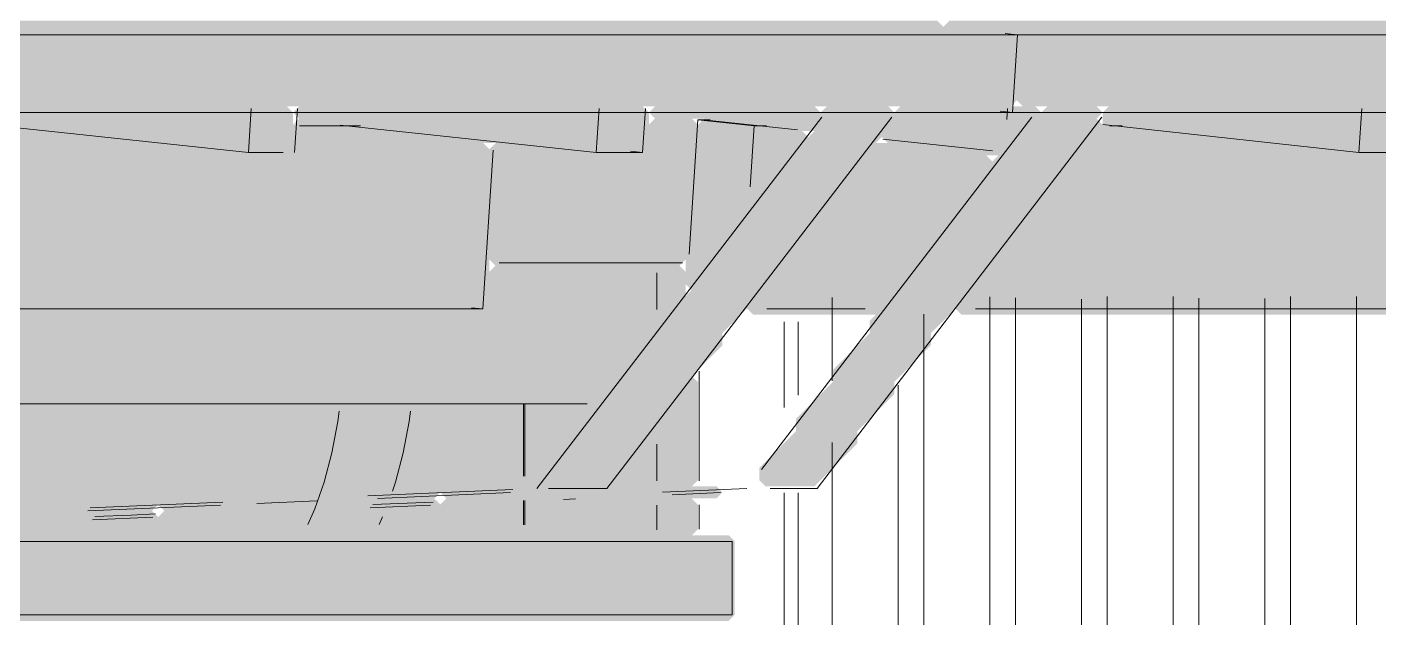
# Model space of a CAD drawing. Header units: millimetres. Extents: x 0 to 84100, y 0 to 59400.
# Drawn here: x 44418 to 45520, y 49329 to 49811 of the extents above; entities that cross this region are included whole.
import ezdxf

# ---------------------------------------------------------------- set-up
doc = ezdxf.new("R2010")
doc.units = ezdxf.units.MM
doc.layers.add('10_見えがかり', color=7, linetype='Continuous', lineweight=13)
doc.layers.add('12_見えがかり（ガラス）', color=5, linetype='Continuous', lineweight=9)

msp = doc.modelspace()

# ---------------------------------------------------------------- hatches: boundary and pattern name
at = {"layer": '10_見えがかり', "true_color": 0xbdbdbd}
for points in [[(45169.9, 49806.6), (45219.9, 49806.6), (45224.9, 49801.6), (45224.9, 49751.6), (45219.9, 49746.6), (43479.9, 49746.6), (43474.9, 49751.6), (43474.9, 49801.6), (43469.9, 49806.6), (43419.9, 49806.6), (43414.9, 49811.6), (43419.9, 49816.6), (45159.9, 49816.6)], [(46949.9, 49806.6), (46999.9, 49806.6), (47004.9, 49801.6), (47004.9, 49751.6), (46999.9, 49746.6), (45229.9, 49746.6), (45224.9, 49751.6), (45224.9, 49801.6), (45219.9, 49806.6), (45169.9, 49806.6), (45164.9, 49811.6), (45169.9, 49816.6), (46939.9, 49816.6)], [(44634.9, 49741.6), (44634.9, 49711.6), (44629.9, 49706.6), (44579.9, 49706.6), (44569.9, 49716.6), (44489.9, 49716.6), (44479.9, 49726.6), (44389.9, 49726.6), (44379.9, 49736.6), (44359.9, 49736.6), (44354.9, 49741.6), (44359.9, 49746.6), (44629.9, 49746.6)], [(44924.9, 49741.6), (44924.9, 49721.6), (44909.9, 49706.6), (44859.9, 49706.6), (44849.9, 49716.6), (44769.9, 49716.6), (44759.9, 49726.6), (44679.9, 49726.6), (44669.9, 49736.6), (44639.9, 49736.6), (44634.9, 49741.6), (44639.9, 49746.6), (44919.9, 49746.6)], [(45064.9, 49731.6), (45059.9, 49726.6), (45009.9, 49726.6), (44999.9, 49736.6), (44929.9, 49736.6), (44924.9, 49741.6), (44929.9, 49746.6), (45059.9, 49746.6), (45064.9, 49741.6)], [(45209.9, 49706.6), (45199.9, 49706.6), (45189.9, 49716.6), (45119.9, 49716.6), (45114.9, 49721.6), (45114.9, 49731.6), (45129.9, 49746.6), (45239.9, 49746.6), (45244.9, 49741.6)], [(45544.9, 49741.6), (45544.9, 49711.6), (45539.9, 49706.6), (45489.9, 49706.6), (45479.9, 49716.6), (45389.9, 49716.6), (45379.9, 49726.6), (45299.9, 49726.6), (45294.9, 49731.6), (45294.9, 49741.6), (45299.9, 49746.6), (45539.9, 49746.6)], [(44759.9, 49726.6), (44769.9, 49716.6), (44789.9, 49716.6), (44794.9, 49711.6), (44794.9, 49611.6), (44794.9, 49591.6), (44779.9, 49576.6), (44079.9, 49576.6), (43429.9, 49576.6), (43424.9, 49581.6), (43434.9, 49591.6), (43434.9, 49601.6), (43464.9, 49631.6), (43464.9, 49641.6), (43504.9, 49681.6), (43504.9, 49691.6), (43539.9, 49726.6), (43629.9, 49726.6), (43639.9, 49716.6), (43719.9, 49716.6), (43729.9, 49706.6), (43779.9, 49706.6), (43784.9, 49711.6), (43784.9, 49731.6), (43789.9, 49736.6), (43819.9, 49736.6), (43829.9, 49726.6), (43909.9, 49726.6), (43919.9, 49716.6), (43999.9, 49716.6), (44009.9, 49706.6), (44059.9, 49706.6), (44064.9, 49711.6), (44064.9, 49721.6), (44079.9, 49736.6), (44099.9, 49736.6), (44109.9, 49726.6), (44189.9, 49726.6), (44199.9, 49716.6), (44289.9, 49716.6), (44299.9, 49706.6), (44349.9, 49706.6), (44354.9, 49711.6), (44354.9, 49731.6), (44359.9, 49736.6), (44379.9, 49736.6), (44389.9, 49726.6), (44479.9, 49726.6), (44489.9, 49716.6), (44569.9, 49716.6), (44579.9, 49706.6), (44629.9, 49706.6), (44634.9, 49711.6), (44634.9, 49731.6), (44639.9, 49736.6), (44669.9, 49736.6), (44679.9, 49726.6)], [(44964.9, 49731.6), (44964.9, 49661.6), (44954.9, 49651.6), (44954.9, 49621.6), (44949.9, 49616.6), (44799.9, 49616.6), (44794.9, 49621.6), (44794.9, 49711.6), (44799.9, 49716.6), (44849.9, 49716.6), (44859.9, 49706.6), (44909.9, 49706.6), (44924.9, 49721.6), (44924.9, 49731.6), (44929.9, 49736.6), (44959.9, 49736.6)], [(45049.9, 49726.6), (45054.9, 49721.6), (45034.9, 49701.6), (45034.9, 49691.6), (44994.9, 49651.6), (44994.9, 49641.6), (44964.9, 49611.6), (44964.9, 49601.6), (44959.9, 49596.6), (44954.9, 49601.6), (44954.9, 49611.6), (44954.9, 49651.6), (44964.9, 49661.6), (44964.9, 49731.6), (44969.9, 49736.6), (44999.9, 49736.6), (45009.9, 49726.6)], [(46539.9, 49726.6), (46549.9, 49716.6), (46569.9, 49716.6), (46574.9, 49711.6), (46574.9, 49611.6), (46574.9, 49581.6), (46569.9, 49576.6), (45869.9, 49576.6), (45179.9, 49576.6), (45174.9, 49581.6), (45184.9, 49591.6), (45184.9, 49601.6), (45224.9, 49641.6), (45224.9, 49651.6), (45254.9, 49681.6), (45254.9, 49691.6), (45284.9, 49721.6), (45284.9, 49731.6), (45289.9, 49736.6), (45299.9, 49726.6), (45379.9, 49726.6), (45389.9, 49716.6), (45479.9, 49716.6), (45489.9, 49706.6), (45539.9, 49706.6), (45544.9, 49711.6), (45544.9, 49731.6), (45549.9, 49736.6), (45579.9, 49736.6), (45589.9, 49726.6), (45669.9, 49726.6), (45679.9, 49716.6), (45759.9, 49716.6), (45769.9, 49706.6), (45829.9, 49706.6), (45834.9, 49711.6), (45834.9, 49731.6), (45839.9, 49736.6), (45869.9, 49736.6), (45879.9, 49726.6), (45959.9, 49726.6), (45969.9, 49716.6), (46049.9, 49716.6), (46059.9, 49706.6), (46109.9, 49706.6), (46124.9, 49721.6), (46124.9, 49731.6), (46129.9, 49736.6), (46159.9, 49736.6), (46169.9, 49726.6), (46249.9, 49726.6), (46259.9, 49716.6), (46339.9, 49716.6), (46349.9, 49706.6), (46399.9, 49706.6), (46404.9, 49711.6), (46404.9, 49731.6), (46409.9, 49736.6), (46449.9, 49736.6), (46459.9, 49726.6)], [(45204.9, 49691.6), (45174.9, 49661.6), (45174.9, 49651.6), (45144.9, 49621.6), (45144.9, 49611.6), (45109.9, 49576.6), (45009.9, 49576.6), (45004.9, 49581.6), (45014.9, 49591.6), (45014.9, 49601.6), (45044.9, 49631.6), (45044.9, 49641.6), (45074.9, 49671.6), (45074.9, 49681.6), (45109.9, 49716.6), (45189.9, 49716.6), (45204.9, 49701.6)]]:
    msp.add_hatch(color=8, dxfattribs=at).paths.add_polyline_path(points)
at = {"layer": '10_見えがかり', "true_color": 0xe9dcc4}
for points in [[(45114.9, 49721.6), (45074.9, 49681.6), (45074.9, 49671.6), (45044.9, 49641.6), (45044.9, 49631.6), (45014.9, 49601.6), (45014.9, 49591.6), (44984.9, 49561.6), (44984.9, 49551.6), (44959.9, 49526.6), (44944.9, 49511.6), (44944.9, 49501.6), (44914.9, 49471.6), (44914.9, 49461.6), (44889.9, 49436.6), (44839.9, 49436.6), (44834.9, 49441.6), (44864.9, 49471.6), (44864.9, 49481.6), (44904.9, 49521.6), (44904.9, 49531.6), (44934.9, 49561.6), (44934.9, 49571.6), (44954.9, 49591.6), (44964.9, 49601.6), (44964.9, 49611.6), (44994.9, 49641.6), (44994.9, 49651.6), (45034.9, 49691.6), (45034.9, 49701.6), (45064.9, 49731.6), (45064.9, 49741.6), (45069.9, 49746.6), (45119.9, 49746.6), (45124.9, 49741.6), (45114.9, 49731.6)], [(45284.9, 49721.6), (45254.9, 49691.6), (45254.9, 49681.6), (45224.9, 49651.6), (45224.9, 49641.6), (45184.9, 49601.6), (45184.9, 49591.6), (45154.9, 49561.6), (45154.9, 49551.6), (45124.9, 49521.6), (45124.9, 49511.6), (45094.9, 49481.6), (45094.9, 49471.6), (45059.9, 49436.6), (45019.9, 49436.6), (45014.9, 49441.6), (45014.9, 49451.6), (45044.9, 49481.6), (45044.9, 49491.6), (45074.9, 49521.6), (45074.9, 49531.6), (45104.9, 49561.6), (45104.9, 49571.6), (45144.9, 49611.6), (45144.9, 49621.6), (45174.9, 49651.6), (45174.9, 49661.6), (45204.9, 49691.6), (45204.9, 49701.6), (45249.9, 49746.6), (45289.9, 49746.6), (45294.9, 49741.6), (45284.9, 49731.6)], [(44754.9, 49431.6), (44759.9, 49436.6), (44809.9, 49436.6), (44814.9, 49431.6), (44809.9, 49426.6), (44759.9, 49426.6)], [(44934.9, 49431.6), (44939.9, 49436.6), (44959.9, 49436.6), (44979.9, 49436.6), (44984.9, 49431.6), (44979.9, 49426.6), (44959.9, 49426.6), (44939.9, 49426.6)], [(44524.9, 49421.6), (44529.9, 49426.6), (44579.9, 49426.6), (44584.9, 49421.6), (44579.9, 49416.6), (44529.9, 49416.6)], [(44699.9, 49416.6), (44694.9, 49421.6), (44699.9, 49426.6), (44749.9, 49426.6), (44754.9, 49421.6), (44749.9, 49416.6)], [(44464.9, 49411.6), (44469.9, 49416.6), (44519.9, 49416.6), (44524.9, 49411.6), (44519.9, 49406.6), (44469.9, 49406.6)], [(44994.9, 49391.6), (44994.9, 49331.6), (44989.9, 49326.6), (44159.9, 49326.6), (44154.9, 49331.6), (44154.9, 49391.6), (44159.9, 49396.6), (44229.9, 49396.6), (44299.9, 49396.6), (44959.9, 49396.6), (44989.9, 49396.6)]]:
    msp.add_hatch(color=8, dxfattribs=at).paths.add_polyline_path(points)
at = {"layer": '12_見えがかり（ガラス）', "true_color": 0xdce9f2}
h = msp.add_hatch(color=8, dxfattribs=at)
h.paths.add_polyline_path([(44954.9, 49611.6), (44954.9, 49591.6), (44934.9, 49571.6), (44934.9, 49561.6), (44904.9, 49531.6), (44904.9, 49521.6), (44864.9, 49481.6), (44864.9, 49471.6), (44834.9, 49441.6), (44839.9, 49436.6), (44889.9, 49436.6), (44914.9, 49461.6), (44914.9, 49471.6), (44944.9, 49501.6), (44944.9, 49511.6), (44959.9, 49526.6), (44964.9, 49521.6), (44964.9, 49441.6), (44959.9, 49436.6), (44939.9, 49436.6), (44934.9, 49431.6), (44939.9, 49426.6), (44959.9, 49426.6), (44964.9, 49421.6), (44964.9, 49401.6), (44959.9, 49396.6), (44299.9, 49396.6), (44294.9, 49401.6), (44299.9, 49406.6), (44349.9, 49406.6), (44354.9, 49411.6), (44349.9, 49416.6), (44299.9, 49416.6), (44289.9, 49406.6), (44239.9, 49406.6), (44229.9, 49396.6), (44129.9, 49396.6), (44119.9, 49406.6), (44079.9, 49406.6), (44074.9, 49411.6), (44074.9, 49571.6), (44079.9, 49576.6), (44779.9, 49576.6), (44794.9, 49591.6), (44794.9, 49611.6), (44799.9, 49616.6), (44949.9, 49616.6)])
h.paths.add_polyline_path([(44814.9, 49431.6), (44809.9, 49436.6), (44759.9, 49436.6), (44749.9, 49426.6), (44699.9, 49426.6), (44694.9, 49421.6), (44699.9, 49416.6), (44749.9, 49416.6), (44759.9, 49426.6), (44809.9, 49426.6)], flags=0)
h.paths.add_polyline_path([(44584.9, 49421.6), (44579.9, 49426.6), (44529.9, 49426.6), (44519.9, 49416.6), (44469.9, 49416.6), (44464.9, 49411.6), (44469.9, 49406.6), (44519.9, 49406.6), (44529.9, 49416.6), (44579.9, 49416.6)], flags=0)

# ---------------------------------------------------------------- linework, layer by layer
at = {"layer": '10_見えがかり'}
for points in [[(43477.5, 49805.1), (45225.4, 49805.1)], [(45225.4, 49805.1), (45215.4, 49806.2)], [(45215.4, 49806.2), (45225.4, 49805.1)], [(45221.3, 49741.6), (45225.4, 49805.1)], [(45221.3, 49741.6), (45225.4, 49805.1)], [(45225.4, 49805.1), (47004.7, 49805.1)], [(43473.4, 49741.6), (45221.3, 49741.6)], [(44598.4, 49709.1), (44600.7, 49744.8)], [(44636.1, 49709.1), (44638.4, 49744.8)], [(45065.8, 49737.7), (44833.6, 49434.8)], [(44882, 49709.1), (44884.3, 49744.8)], [(45122.9, 49737.7), (44890.7, 49434.8)], [(44919.7, 49709.1), (44922.1, 49744.8)], [(45237, 49737.7), (45016.8, 49450.3)], [(45294.1, 49737.7), (45062, 49434.8)], [(45221.3, 49741.6), (45211.3, 49742.7)], [(45221.3, 49741.6), (45211.4, 49742.7)], [(45216.7, 49735.9), (45217.3, 49744.8)], [(45221.3, 49741.6), (47000.6, 49741.6)], [(45503.7, 49709.1), (45506, 49744.8)], [(44598.4, 49709.1), (44389.7, 49731.4)], [(44640, 49730.7), (44689.7, 49730.7)], [(44882, 49709.1), (44673.3, 49731.4)], [(44964.8, 49735.7), (44957.8, 49626.1)], [(45010.7, 49730.7), (44964.8, 49735.7)], [(44964.8, 49735.7), (44974.8, 49735.7)], [(45046.1, 49727.4), (44966.6, 49736)], [(45010.7, 49730.7), (45007.6, 49680.9)], [(45010.7, 49730.7), (45020.7, 49730.7)], [(45503.7, 49709.1), (45295.1, 49731.7)], [(45300.7, 49730.7), (45310.7, 49730.7)], [(45205, 49710.2), (45115.6, 49719.8)], [(44598.4, 49709.1), (44626.7, 49709.1)], [(44789.5, 49581.3), (44797.9, 49710.8)], [(44882, 49709.1), (44919.7, 49709.1)], [(44909.8, 49710.1), (44919.7, 49709.1)], [(45503.7, 49709.1), (45542.1, 49709.1)], [(44802.9, 49618.8), (44952.3, 49618.8)], [(44931.4, 49580.8), (44931.4, 49610.7)], [(45074.4, 49522.6), (45074.4, 49590.5)], [(45202.9, 49591.3), (45202.9, 46946.6), (45149.1, 46946.6), (45149.1, 49577)], [(45277.6, 49589.4), (45277.6, 46946.6), (45223.9, 46946.6), (45223.9, 49590.3)], [(45352.4, 49591.4), (45352.4, 46946.6), (45298.6, 46946.6), (45298.6, 49591.5)], [(45427.1, 49589.8), (45427.1, 46946.6), (45373.3, 46946.6), (45373.3, 49590)], [(45501.8, 49591.4), (45501.8, 46946.6), (45448, 46946.6), (45448, 49591.4)], [(43436.5, 49581.3), (44789.5, 49581.3)], [(44789.5, 49581.3), (44780.2, 49582.3)], [(45021.2, 49581.3), (45101.2, 49581.3)], [(45191.1, 49581.3), (46570.9, 49581.3)], [(45035.1, 49500.9), (45035.1, 49570.8)], [(45035.1, 49570.8), (45035.1, 49501)], [(45046.7, 49570.8), (45046.7, 49510.9)], [(45128.2, 49519.1), (45128.2, 46946.6), (45074.4, 46946.6), (45074.4, 49472.3)], [(44115.1, 49503.9), (44874.7, 49503.9)], [(44671.4, 49489.3), (44672.5, 49498)], [(44729.5, 49489.3), (44730.6, 49498)], [(44729.5, 49489.3), (44730.6, 49498)], [(44822.7, 49444.8), (44822.7, 49504.1)], [(44823.9, 49444.8), (44823.9, 49504.1)], [(44666.6, 49463.9), (44671.4, 49489.3)], [(44724.7, 49463.9), (44729.5, 49489.3)], [(44724.7, 49463.9), (44729.5, 49489.3)], [(44660.3, 49439.9), (44666.6, 49463.9)], [(44718.4, 49439.9), (44724.7, 49463.9)], [(44718.4, 49439.9), (44724.7, 49463.9)], [(44931.4, 49441), (44931.4, 49471)], [(44652.7, 49418.1), (44660.3, 49439.9)], [(44715.9, 49432.6), (44718.4, 49439.9)], [(44715.9, 49432.6), (44718.4, 49439.9)], [(44814, 49433.9), (44695.8, 49428.8)], [(44812, 49431.4), (44703.7, 49426.7)], [(44843.2, 49434.8), (44890.7, 49434.8)], [(45004.9, 49434.8), (44936, 49431.8)], [(44983.3, 49431.4), (44943.9, 49429.7)], [(45023.9, 49434.8), (45062, 49434.8)], [(45035.1, 46796.6), (45035.1, 49431.1)], [(45035.1, 49431.1), (45035.1, 46946.6)], [(45046.7, 49431.1), (45046.7, 46946.6)], [(44575.7, 49421.2), (44467.5, 49416.5)], [(44577.7, 49423.7), (44469.4, 49419.1)], [(44654.5, 49424.6), (44605.3, 49422.5)], [(44646.9, 49405.4), (44652.7, 49418.1)], [(44747, 49421.2), (44697.8, 49419.1)], [(44749, 49423.7), (44699.8, 49421.6)], [(44822.7, 49405.2), (44822.7, 49425)], [(44823.9, 49405.2), (44823.9, 49425)], [(44865.1, 49426.3), (44855.3, 49425.9)], [(44931.4, 49401.1), (44931.4, 49421.1)], [(44520.6, 49411.4), (44471.4, 49409.3)], [(44502.9, 49413.1), (44473.4, 49411.8)], [(44522.6, 49414), (44502.9, 49413.1)], [(44705, 49405.4), (44707.9, 49411.7)], [(44705, 49405.4), (44707.9, 49411.7)], [(44992.8, 49391.6), (44295.4, 49391.6)], [(44983, 49391.6), (44992.8, 49391.6)], [(44992.8, 49331.6), (44992.8, 49391.6)], [(44992.8, 49331.6), (44156, 49331.6)], [(44983, 49331.6), (44992.8, 49331.6)]]:
    msp.add_lwpolyline(points, dxfattribs=at)
at = {"layer": '12_見えがかり（ガラス）'}
for points in [[(44965.9, 49441.1), (44965.9, 49530.4)], [(44965.9, 49401.5), (44965.9, 49421.3)]]:
    msp.add_lwpolyline(points, dxfattribs=at)

doc.saveas('drawing.dxf')
